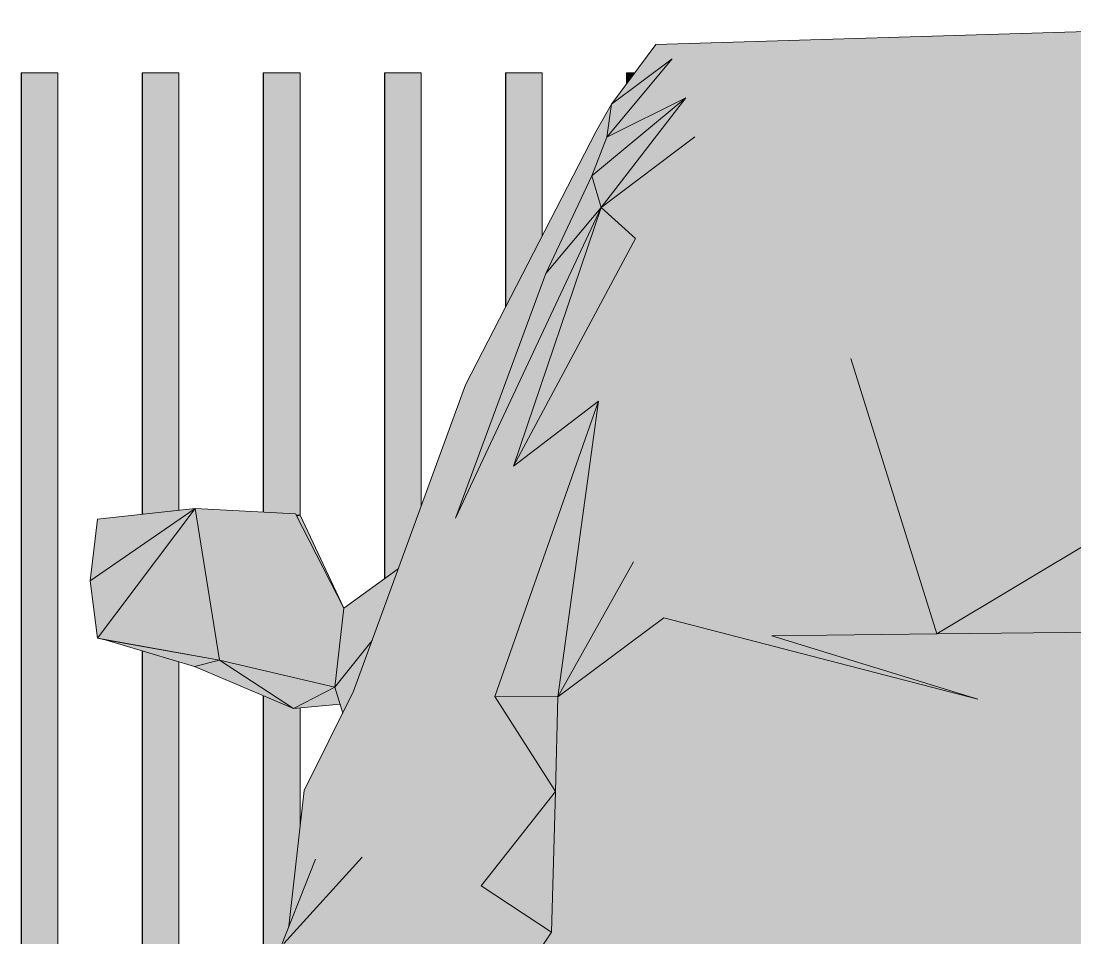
# Model space of a CAD drawing. Header units: millimetres. Extents: x 365175 to 2667127, y -330297 to -162108.
# Drawn here: x 2308845 to 2309713, y -323066 to -322311 of the extents above; entities that cross this region are included whole.
import ezdxf

# ---------------------------------------------------------------- set-up
doc = ezdxf.new("R2010")
doc.units = ezdxf.units.MM
doc.header["$MEASUREMENT"] = 0
doc.layers.add('Cars', color=7, linetype='Continuous')

# ---------------------------------------------------------------- blocks, each defined once
blk = doc.blocks.new('Élément de coupe_1472_4', base_point=(2775447.68, -323933.55))
at = {"linetype": 'Continuous', "lineweight": 0, "true_color": 0x000000}
for points in [[(2309344.08, -322353.55), (2309344.08, -322362.59), (2309344.41, -322362.15), (2309344.41, -322353.55)], [(2309344.08, -322353.55), (2309344.08, -322362.59), (2309344.41, -322362.15), (2309344.41, -322353.55)], [(2309350.76, -322353.55), (2309344.41, -322353.55), (2309344.41, -322362.15)]]:
    blk.add_hatch(color=18, dxfattribs=at).paths.add_polyline_path(points)
at = {"color": 18, "linetype": 'Continuous', "lineweight": 5, "true_color": 0x330000}
for p, q in [((2309344.08, -322353.55), (2309344.41, -322353.55)), ((2309344.08, -322362.59), (2309344.08, -322353.55)), ((2309344.41, -322353.55), (2309350.76, -322353.55)), ((2309344.41, -322362.15), (2309344.41, -322353.55))]:
    blk.add_line(p, q, dxfattribs=at)
blk = doc.blocks.new('Élément de coupe_1473_4', base_point=(2775447.68, -323933.55))
at = {"linetype": 'Continuous', "lineweight": 0, "true_color": 0x000000}
for points in [[(2309244.65, -322353.55), (2309244.32, -322353.55), (2309244.32, -322546.43), (2309244.65, -322545.79)], [(2309244.65, -322353.55), (2309244.32, -322353.55), (2309244.32, -322546.43), (2309244.65, -322545.79)], [(2309274.65, -322353.55), (2309244.65, -322353.55), (2309244.65, -322545.79), (2309274.65, -322487.53)]]:
    blk.add_hatch(color=18, dxfattribs=at).paths.add_polyline_path(points)
at = {"color": 18, "linetype": 'Continuous', "lineweight": 5, "true_color": 0x330000}
for p, q in [((2309244.32, -322353.55), (2309244.65, -322353.55)), ((2309244.32, -322546.43), (2309244.32, -322353.55)), ((2309244.65, -322353.55), (2309274.65, -322353.55)), ((2309244.65, -322545.79), (2309244.65, -322353.55)), ((2309274.65, -322487.53), (2309274.65, -322353.55))]:
    blk.add_line(p, q, dxfattribs=at)
blk = doc.blocks.new('Élément de coupe_1474_4', base_point=(2775447.68, -323933.55))
at = {"linetype": 'Continuous', "lineweight": 0, "true_color": 0x000000}
for points in [[(2309144.57, -322353.55), (2309144.57, -322770.23), (2309144.9, -322770), (2309144.9, -322353.55)], [(2309144.57, -322353.55), (2309144.57, -322770.23), (2309144.9, -322770), (2309144.9, -322353.55)], [(2309174.9, -322353.55), (2309144.9, -322353.55), (2309144.9, -322770), (2309156.03, -322761.98), (2309174.9, -322710.35)]]:
    blk.add_hatch(color=18, dxfattribs=at).paths.add_polyline_path(points)
at = {"color": 18, "linetype": 'Continuous', "lineweight": 5, "true_color": 0x330000}
for p, q in [((2309144.57, -322353.55), (2309144.9, -322353.55)), ((2309144.57, -322770.23), (2309144.57, -322353.55)), ((2309144.9, -322353.55), (2309174.9, -322353.55)), ((2309144.9, -322770), (2309144.9, -322353.55)), ((2309174.9, -322710.35), (2309174.9, -322353.55))]:
    blk.add_line(p, q, dxfattribs=at)
blk = doc.blocks.new('Élément de coupe_1475_4', base_point=(2775447.68, -323933.55))
at = {"linetype": 'Continuous', "lineweight": 0, "true_color": 0x000000}
for points in [[(2309045.14, -322353.55), (2309044.81, -322353.55), (2309044.81, -322715.13), (2309045.14, -322715.15)], [(2309045.14, -322353.55), (2309044.81, -322353.55), (2309044.81, -322715.13), (2309045.14, -322715.15)], [(2309075.14, -322353.55), (2309045.14, -322353.55), (2309045.14, -322715.15), (2309071.34, -322716.47), (2309071.71, -322717.18), (2309071.8, -322717.36), (2309075.14, -322717.56)], [(2309044.81, -323114.32), (2309045.14, -323113.3), (2309045.14, -322866.51), (2309044.81, -322866.37)], [(2309044.81, -323114.32), (2309045.14, -323113.3), (2309045.14, -322866.51), (2309044.81, -322866.37)], [(2309045.14, -322866.51), (2309045.14, -323113.3), (2309052.69, -323089.79), (2309065.94, -323056.19), (2309075.14, -322974.73), (2309075.14, -322876.39), (2309069.66, -322876.9)]]:
    blk.add_hatch(color=18, dxfattribs=at).paths.add_polyline_path(points)
at = {"color": 18, "linetype": 'Continuous', "lineweight": 5, "true_color": 0x330000}
for p, q in [((2309044.81, -322353.55), (2309045.14, -322353.55)), ((2309044.81, -322715.13), (2309044.81, -322353.55)), ((2309045.14, -322353.55), (2309075.14, -322353.55)), ((2309045.14, -322715.15), (2309045.14, -322353.55)), ((2309075.14, -322717.56), (2309075.14, -322353.55)), ((2309044.81, -323114.32), (2309044.81, -322866.37)), ((2309045.14, -323113.3), (2309045.14, -322866.51)), ((2309075.14, -322974.73), (2309075.14, -322876.39))]:
    blk.add_line(p, q, dxfattribs=at)
blk = doc.blocks.new('Élément de coupe_1476_4', base_point=(2775447.68, -323933.55))
at = {"linetype": 'Continuous', "lineweight": 0, "true_color": 0x000000}
for points in [[(2308945.38, -322353.55), (2308945.06, -322353.55), (2308945.06, -322717.06), (2308945.38, -322717.03)], [(2308945.38, -322353.55), (2308945.06, -322353.55), (2308945.06, -322717.06), (2308945.38, -322717.03)], [(2308975.38, -322353.55), (2308945.38, -322353.55), (2308945.38, -322717.03), (2308975.38, -322713.75)], [(2308945.38, -322829.54), (2308945.06, -322829.44), (2308945.06, -323333.55), (2308945.38, -323333.55)], [(2308945.38, -322829.54), (2308945.06, -322829.44), (2308945.06, -323333.55), (2308945.38, -323333.55)], [(2308975.38, -322838.53), (2308945.38, -322829.54), (2308945.38, -323333.55), (2308975.38, -323333.55)]]:
    blk.add_hatch(color=18, dxfattribs=at).paths.add_polyline_path(points)
at = {"color": 18, "linetype": 'Continuous', "lineweight": 5, "true_color": 0x330000}
for p, q in [((2308945.06, -322353.55), (2308945.38, -322353.55)), ((2308945.06, -322717.06), (2308945.06, -322353.55)), ((2308945.38, -322353.55), (2308975.38, -322353.55)), ((2308945.38, -322717.03), (2308945.38, -322353.55)), ((2308975.38, -322713.75), (2308975.38, -322353.55)), ((2308945.06, -323333.55), (2308945.06, -322829.44)), ((2308945.38, -323333.55), (2308945.38, -322829.54)), ((2308975.38, -323333.55), (2308975.38, -322838.53))]:
    blk.add_line(p, q, dxfattribs=at)
blk = doc.blocks.new('Élément de coupe_1477_4', base_point=(2775447.68, -323933.55))
at = {"linetype": 'Continuous', "lineweight": 0, "true_color": 0x000000}
for points in [[(2308845.3, -322353.55), (2308845.3, -323333.55), (2308845.63, -323333.55), (2308845.63, -322353.55)], [(2308845.3, -322353.55), (2308845.3, -323333.55), (2308845.63, -323333.55), (2308845.63, -322353.55)], [(2308845.63, -322353.55), (2308845.63, -323333.55), (2308875.63, -323333.55), (2308875.63, -322353.55)]]:
    blk.add_hatch(color=18, dxfattribs=at).paths.add_polyline_path(points)
at = {"color": 18, "linetype": 'Continuous', "lineweight": 5, "true_color": 0x330000}
for p, q in [((2308845.3, -322353.55), (2308845.63, -322353.55)), ((2308845.3, -323333.55), (2308845.3, -322353.55)), ((2308845.63, -322353.55), (2308875.63, -322353.55)), ((2308845.63, -323333.55), (2308845.63, -322353.55)), ((2308875.63, -323333.55), (2308875.63, -322353.55))]:
    blk.add_line(p, q, dxfattribs=at)
blk = doc.blocks.new('Élément de coupe_1486_4', base_point=(2775447.68, -323933.55))
at = {"layer": 'Cars', "linetype": 'Continuous', "lineweight": 0, "true_color": 0x000000}
for points in [[(2309368.12, -322330.07), (2309381.62, -322341.89), (2310005.01, -322310.83)], [(2309381.62, -322341.89), (2310005.01, -322310.83), (2309453.13, -322327.5), (2309370.63, -322332.26)], [(2310005.01, -322310.83), (2309381.62, -322341.89), (2310003.98, -322317.23)], [(2310005.01, -322310.83), (2309381.62, -322341.89), (2310003.98, -322317.23)], [(2310003.98, -322317.23), (2309381.62, -322341.89), (2309790.09, -322335.61)], [(2310003.98, -322317.23), (2309381.62, -322341.89), (2309790.09, -322335.61)], [(2309331.78, -322379.22), (2309381.62, -322341.89), (2309368.12, -322330.07)], [(2309381.62, -322341.89), (2309370.63, -322332.26), (2309334.06, -322377.52)], [(2309327.84, -322406.45), (2309381.62, -322341.89), (2309331.78, -322379.22)], [(2309381.62, -322341.89), (2309327.84, -322406.45), (2309392.94, -322374.03)], [(2309381.62, -322341.89), (2309327.84, -322406.45), (2309392.94, -322374.03)], [(2309331.64, -322380.2), (2309327.84, -322406.45), (2309381.62, -322341.89), (2309334.06, -322377.52)], [(2309790.09, -322335.61), (2309381.62, -322341.89), (2309574.51, -322360.52)], [(2309790.09, -322335.61), (2309381.62, -322341.89), (2309574.51, -322360.52)], [(2309392.94, -322374.03), (2309574.51, -322360.52), (2309381.62, -322341.89)], [(2309392.94, -322374.03), (2309574.51, -322360.52), (2309381.62, -322341.89)], [(2309574.51, -322360.52), (2309635.88, -322381.9), (2309790.09, -322335.61)], [(2309574.51, -322360.52), (2309635.88, -322381.9), (2309790.09, -322335.61)], [(2309846.14, -322355.1), (2309790.09, -322335.61), (2309635.88, -322381.9)], [(2309846.14, -322355.1), (2309790.09, -322335.61), (2309635.88, -322381.9)], [(2309392.94, -322374.03), (2309400.25, -322406.05), (2309574.51, -322360.52)], [(2309392.94, -322374.03), (2309400.25, -322406.05), (2309574.51, -322360.52)], [(2309400.25, -322406.05), (2309527.41, -322408.86), (2309574.51, -322360.52)], [(2309400.25, -322406.05), (2309527.41, -322408.86), (2309574.51, -322360.52)], [(2309635.88, -322381.9), (2309574.51, -322360.52), (2309527.41, -322408.86)], [(2309635.88, -322381.9), (2309574.51, -322360.52), (2309527.41, -322408.86)], [(2309846.14, -322355.1), (2309635.88, -322381.9), (2309814.13, -322442.17)], [(2309846.14, -322355.1), (2309635.88, -322381.9), (2309814.13, -322442.17)], [(2309315.42, -322438.13), (2309392.94, -322374.03), (2309327.84, -322406.45)], [(2309315.42, -322438.13), (2309392.94, -322374.03), (2309327.84, -322406.45)], [(2309315.42, -322438.13), (2309323.17, -322464.21), (2309392.94, -322374.03)], [(2309315.42, -322438.13), (2309323.17, -322464.21), (2309392.94, -322374.03)], [(2309323.17, -322464.21), (2309400.25, -322406.05), (2309392.94, -322374.03)], [(2309323.17, -322464.21), (2309400.25, -322406.05), (2309392.94, -322374.03)], [(2309327.84, -322406.45), (2309331.78, -322379.22), (2309211.45, -322610.26)], [(2309327.84, -322406.45), (2309331.78, -322379.22), (2309211.45, -322610.26)], [(2309318.67, -322402.03), (2309211.45, -322610.26), (2309331.78, -322379.22)], [(2309318.67, -322402.03), (2309211.45, -322610.26), (2309331.78, -322379.22)], [(2309635.88, -322381.9), (2309527.41, -322408.86), (2309542.34, -322458.82)], [(2309635.88, -322381.9), (2309527.41, -322408.86), (2309542.34, -322458.82)], [(2309542.34, -322458.82), (2309814.13, -322442.17), (2309635.88, -322381.9)], [(2309542.34, -322458.82), (2309814.13, -322442.17), (2309635.88, -322381.9)], [(2309223.91, -322610.1), (2309327.84, -322406.45), (2309211.45, -322610.26)], [(2309223.91, -322610.1), (2309327.84, -322406.45), (2309211.45, -322610.26)], [(2309327.84, -322406.45), (2309223.91, -322610.1), (2309315.42, -322438.13)], [(2309327.84, -322406.45), (2309223.91, -322610.1), (2309315.42, -322438.13)], [(2309351.58, -322489.76), (2309400.25, -322406.05), (2309323.17, -322464.21)], [(2309351.58, -322489.76), (2309400.25, -322406.05), (2309323.17, -322464.21)], [(2309400.25, -322406.05), (2309351.58, -322489.76), (2309456.43, -322433.62)], [(2309400.25, -322406.05), (2309351.58, -322489.76), (2309456.43, -322433.62)], [(2309456.43, -322433.62), (2309527.41, -322408.86), (2309400.25, -322406.05)], [(2309456.43, -322433.62), (2309527.41, -322408.86), (2309400.25, -322406.05)], [(2309527.41, -322408.86), (2309456.43, -322433.62), (2309542.34, -322458.82)], [(2309527.41, -322408.86), (2309456.43, -322433.62), (2309542.34, -322458.82)], [(2309315.42, -322438.13), (2309223.91, -322610.1), (2309277.72, -322518.55)], [(2309315.42, -322438.13), (2309223.91, -322610.1), (2309277.72, -322518.55)], [(2309323.17, -322464.21), (2309315.42, -322438.13), (2309277.72, -322518.55)], [(2309323.17, -322464.21), (2309315.42, -322438.13), (2309277.72, -322518.55)], [(2309456.43, -322433.62), (2309351.58, -322489.76), (2309416.6, -322466.23)], [(2309456.43, -322433.62), (2309351.58, -322489.76), (2309416.6, -322466.23)], [(2309456.43, -322433.62), (2309416.6, -322466.23), (2309542.34, -322458.82)], [(2309456.43, -322433.62), (2309416.6, -322466.23), (2309542.34, -322458.82)], [(2309542.34, -322458.82), (2309998.5, -322576.27), (2309814.13, -322442.17)], [(2309542.34, -322458.82), (2309998.5, -322576.27), (2309814.13, -322442.17)], [(2309251.07, -322677.33), (2309323.17, -322464.21), (2309203.18, -322720.16)], [(2309251.07, -322677.33), (2309323.17, -322464.21), (2309203.18, -322720.16)], [(2309323.17, -322464.21), (2309277.72, -322518.55), (2309203.18, -322720.16)], [(2309323.17, -322464.21), (2309277.72, -322518.55), (2309203.18, -322720.16)], [(2309323.17, -322464.21), (2309251.07, -322677.33), (2309351.58, -322489.76)], [(2309323.17, -322464.21), (2309251.07, -322677.33), (2309351.58, -322489.76)], [(2309390.54, -322497.66), (2309542.34, -322458.82), (2309416.6, -322466.23)], [(2309390.54, -322497.66), (2309542.34, -322458.82), (2309416.6, -322466.23)], [(2309542.34, -322458.82), (2309390.54, -322497.66), (2309528.97, -322588.67)], [(2309542.34, -322458.82), (2309390.54, -322497.66), (2309528.97, -322588.67)], [(2309528.97, -322588.67), (2309998.5, -322576.27), (2309542.34, -322458.82)], [(2309528.97, -322588.67), (2309998.5, -322576.27), (2309542.34, -322458.82)], [(2309390.54, -322497.66), (2309416.6, -322466.23), (2309351.58, -322489.76)], [(2309390.54, -322497.66), (2309416.6, -322466.23), (2309351.58, -322489.76)], [(2309321.07, -322623.87), (2309351.58, -322489.76), (2309251.07, -322677.33)], [(2309321.07, -322623.87), (2309351.58, -322489.76), (2309251.07, -322677.33)], [(2309321.07, -322623.87), (2309390.54, -322497.66), (2309351.58, -322489.76)], [(2309321.07, -322623.87), (2309390.54, -322497.66), (2309351.58, -322489.76)], [(2309390.54, -322497.66), (2309321.07, -322623.87), (2309368.48, -322614.58)], [(2309390.54, -322497.66), (2309321.07, -322623.87), (2309368.48, -322614.58)], [(2309390.54, -322497.66), (2309368.48, -322614.58), (2309528.97, -322588.67)], [(2309390.54, -322497.66), (2309368.48, -322614.58), (2309528.97, -322588.67)], [(2309277.72, -322518.55), (2309223.91, -322610.1), (2309203.18, -322720.16)], [(2309277.72, -322518.55), (2309223.91, -322610.1), (2309203.18, -322720.16)], [(2309528.97, -322588.67), (2309599.65, -322815.45), (2309998.5, -322576.27)], [(2309528.97, -322588.67), (2309599.65, -322815.45), (2309998.5, -322576.27)], [(2309998.5, -322576.27), (2309599.65, -322815.45), (2309995.77, -322811.15)], [(2309998.5, -322576.27), (2309599.65, -322815.45), (2309995.77, -322811.15)], [(2309528.97, -322588.67), (2309368.48, -322614.58), (2309463.65, -322817.03)], [(2309528.97, -322588.67), (2309368.48, -322614.58), (2309463.65, -322817.03)], [(2309599.65, -322815.45), (2309528.97, -322588.67), (2309463.65, -322817.03)], [(2309599.65, -322815.45), (2309528.97, -322588.67), (2309463.65, -322817.03)], [(2309141.65, -322832.18), (2309223.91, -322610.1), (2309119.25, -322862.67)], [(2309141.65, -322832.18), (2309223.91, -322610.1), (2309119.25, -322862.67)], [(2309119.25, -322862.67), (2309223.91, -322610.1), (2309211.45, -322610.26)], [(2309119.25, -322862.67), (2309223.91, -322610.1), (2309211.45, -322610.26)], [(2309223.91, -322610.1), (2309141.65, -322832.18), (2309203.18, -322720.16)], [(2309223.91, -322610.1), (2309141.65, -322832.18), (2309203.18, -322720.16)], [(2309368.48, -322614.58), (2309321.07, -322623.87), (2309349.86, -322756.09)], [(2309368.48, -322614.58), (2309321.07, -322623.87), (2309349.86, -322756.09)], [(2309349.86, -322756.09), (2309463.65, -322817.03), (2309368.48, -322614.58)], [(2309349.86, -322756.09), (2309463.65, -322817.03), (2309368.48, -322614.58)], [(2309287.6, -322867.25), (2309321.07, -322623.87), (2309235.59, -322867.13)], [(2309287.6, -322867.25), (2309321.07, -322623.87), (2309235.59, -322867.13)], [(2309321.07, -322623.87), (2309251.07, -322677.33), (2309235.59, -322867.13)], [(2309321.07, -322623.87), (2309251.07, -322677.33), (2309235.59, -322867.13)], [(2309287.6, -322867.25), (2309349.86, -322756.09), (2309321.07, -322623.87)], [(2309287.6, -322867.25), (2309349.86, -322756.09), (2309321.07, -322623.87)], [(2309235.59, -322867.13), (2309251.07, -322677.33), (2309170.9, -322897.55)], [(2309235.59, -322867.13), (2309251.07, -322677.33), (2309170.9, -322897.55)], [(2309251.07, -322677.33), (2309203.18, -322720.16), (2309170.9, -322897.55)], [(2309251.07, -322677.33), (2309203.18, -322720.16), (2309170.9, -322897.55)], [(2308902.12, -322771.73), (2308908.14, -322818.87), (2308988.63, -322712.3)], [(2308988.63, -322712.3), (2308908.23, -322721.09), (2308902.12, -322771.73)], [(2308908.14, -322818.87), (2309008.72, -322837.21), (2308988.63, -322712.3)], [(2309008.72, -322837.21), (2309071.34, -322716.47), (2308988.63, -322712.3)], [(2309008.72, -322837.21), (2309103.72, -322859.46), (2309071.34, -322716.47)], [(2309071.34, -322716.47), (2309103.72, -322859.46), (2309111.11, -322794.31)], [(2309071.8, -322717.36), (2309071.84, -322717.44), (2309075.32, -322717.57)], [(2309071.8, -322717.36), (2309071.84, -322717.44), (2309075.32, -322717.57)], [(2309071.84, -322717.44), (2309072.33, -322718.39), (2309075.32, -322717.57)], [(2309071.84, -322717.44), (2309072.33, -322718.39), (2309075.32, -322717.57)], [(2309075.32, -322717.57), (2309072.33, -322718.39), (2309111.11, -322794.31)], [(2309075.32, -322717.57), (2309072.33, -322718.39), (2309111.11, -322794.31)], [(2309161.71, -322825.93), (2309203.18, -322720.16), (2309141.65, -322832.18)], [(2309161.71, -322825.93), (2309203.18, -322720.16), (2309141.65, -322832.18)], [(2309179.62, -322799.03), (2309203.18, -322720.16), (2309161.71, -322825.93)], [(2309179.62, -322799.03), (2309203.18, -322720.16), (2309161.71, -322825.93)], [(2309203.18, -322720.16), (2309179.62, -322799.03), (2309170.9, -322897.55)], [(2309203.18, -322720.16), (2309179.62, -322799.03), (2309170.9, -322897.55)], [(2309374.67, -322802.22), (2309349.86, -322756.09), (2309287.6, -322867.25)], [(2309374.67, -322802.22), (2309349.86, -322756.09), (2309287.6, -322867.25)], [(2309374.67, -322802.22), (2309463.65, -322817.03), (2309349.86, -322756.09)], [(2309374.67, -322802.22), (2309463.65, -322817.03), (2309349.86, -322756.09)], [(2309103.72, -322859.46), (2309134.47, -322821.02), (2309156.03, -322761.98), (2309111.11, -322794.31)], [(2309170.9, -322897.55), (2309179.62, -322799.03), (2309122.88, -322907.06)], [(2309170.9, -322897.55), (2309179.62, -322799.03), (2309122.88, -322907.06)], [(2309179.62, -322799.03), (2309161.71, -322825.93), (2309122.88, -322907.06)], [(2309179.62, -322799.03), (2309161.71, -322825.93), (2309122.88, -322907.06)], [(2309287.6, -322867.25), (2309633.44, -322869.28), (2309374.67, -322802.22)], [(2309287.6, -322867.25), (2309633.44, -322869.28), (2309374.67, -322802.22)], [(2309374.67, -322802.22), (2309633.44, -322869.28), (2309463.65, -322817.03)], [(2309374.67, -322802.22), (2309633.44, -322869.28), (2309463.65, -322817.03)], [(2309599.65, -322815.45), (2309633.44, -322869.28), (2309995.77, -322811.15)], [(2309599.65, -322815.45), (2309633.44, -322869.28), (2309995.77, -322811.15)], [(2309995.77, -322861.16), (2309995.77, -322811.15), (2309633.44, -322869.28)], [(2309995.77, -322861.16), (2309995.77, -322811.15), (2309633.44, -322869.28)], [(2309008.72, -322837.21), (2308908.14, -322818.87), (2308914.53, -322820.3)], [(2309008.72, -322837.21), (2308908.14, -322818.87), (2308914.53, -322820.3)], [(2309008.72, -322837.21), (2308914.53, -322820.3), (2308988.07, -322842.33)], [(2309008.72, -322837.21), (2308914.53, -322820.3), (2308988.07, -322842.33)], [(2309103.72, -322859.46), (2309110.3, -322880.68), (2309119.25, -322862.67), (2309134.47, -322821.02)], [(2309104.27, -322861.22), (2309110.3, -322880.68), (2309119.25, -322862.67), (2309134.47, -322821.02), (2309115.39, -322844.88)], [(2309126.55, -322828.96), (2309115.39, -322844.88), (2309134.47, -322821.02), (2309135.98, -322816.88)], [(2309599.65, -322815.45), (2309463.65, -322817.03), (2309633.44, -322869.28)], [(2309599.65, -322815.45), (2309463.65, -322817.03), (2309633.44, -322869.28)], [(2309161.71, -322825.93), (2309141.65, -322832.18), (2309122.88, -322907.06)], [(2309161.71, -322825.93), (2309141.65, -322832.18), (2309122.88, -322907.06)], [(2308988.07, -322842.33), (2309069.66, -322876.9), (2309008.72, -322837.21)], [(2308988.07, -322842.33), (2309069.66, -322876.9), (2309008.72, -322837.21)], [(2309069.66, -322876.9), (2309103.72, -322859.46), (2309008.72, -322837.21)], [(2309069.66, -322876.9), (2309103.72, -322859.46), (2309008.72, -322837.21)], [(2309122.88, -322907.06), (2309141.65, -322832.18), (2309078.55, -322944.5)], [(2309122.88, -322907.06), (2309141.65, -322832.18), (2309078.55, -322944.5)], [(2309141.65, -322832.18), (2309119.25, -322862.67), (2309078.55, -322944.5)], [(2309141.65, -322832.18), (2309119.25, -322862.67), (2309078.55, -322944.5)], [(2309069.66, -322876.9), (2309108.03, -322873.35), (2309103.72, -322859.46)], [(2309069.66, -322876.9), (2309108.03, -322873.35), (2309103.72, -322859.46)], [(2309995.77, -322861.16), (2309633.44, -322869.28), (2309995.77, -322933.24)], [(2309995.77, -322861.16), (2309633.44, -322869.28), (2309995.77, -322933.24)], [(2309224.32, -323022.93), (2309235.59, -322867.13), (2309146.77, -323033.15)], [(2309224.32, -323022.93), (2309235.59, -322867.13), (2309146.77, -323033.15)], [(2309170.9, -322897.55), (2309146.77, -323033.15), (2309235.59, -322867.13)], [(2309170.9, -322897.55), (2309146.77, -323033.15), (2309235.59, -322867.13)], [(2309224.32, -323022.93), (2309285.45, -322945.26), (2309235.59, -322867.13)], [(2309224.32, -323022.93), (2309285.45, -322945.26), (2309235.59, -322867.13)], [(2309287.6, -322867.25), (2309235.59, -322867.13), (2309285.45, -322945.26)], [(2309287.6, -322867.25), (2309235.59, -322867.13), (2309285.45, -322945.26)], [(2309287.6, -322867.25), (2309285.45, -322945.26), (2309633.44, -322869.28)], [(2309287.6, -322867.25), (2309285.45, -322945.26), (2309633.44, -322869.28)], [(2309285.45, -322945.26), (2309995.77, -323033.72), (2309633.44, -322869.28)], [(2309285.45, -322945.26), (2309995.77, -323033.72), (2309633.44, -322869.28)], [(2309995.77, -323033.72), (2309995.77, -322933.24), (2309633.44, -322869.28)], [(2309995.77, -323033.72), (2309995.77, -322933.24), (2309633.44, -322869.28)], [(2309170.9, -322897.55), (2309122.88, -322907.06), (2309126.36, -322999.31)], [(2309170.9, -322897.55), (2309122.88, -322907.06), (2309126.36, -322999.31)], [(2309146.77, -323033.15), (2309170.9, -322897.55), (2309126.36, -322999.31)], [(2309146.77, -323033.15), (2309170.9, -322897.55), (2309126.36, -322999.31)], [(2309122.88, -322907.06), (2309078.55, -322944.5), (2309087.72, -323000.89)], [(2309122.88, -322907.06), (2309078.55, -322944.5), (2309087.72, -323000.89)], [(2309126.36, -322999.31), (2309122.88, -322907.06), (2309087.72, -323000.89)], [(2309126.36, -322999.31), (2309122.88, -322907.06), (2309087.72, -323000.89)], [(2309078.55, -322944.5), (2309065.94, -323056.19), (2309078.51, -323024.27)], [(2309078.55, -322944.5), (2309065.94, -323056.19), (2309078.51, -323024.27)], [(2309078.51, -323024.27), (2309087.72, -323000.89), (2309078.55, -322944.5)], [(2309078.51, -323024.27), (2309087.72, -323000.89), (2309078.55, -322944.5)], [(2309282.27, -323061.14), (2309285.45, -322945.26), (2309224.32, -323022.93)], [(2309282.27, -323061.14), (2309285.45, -322945.26), (2309224.32, -323022.93)], [(2309282.27, -323061.14), (2309995.77, -323033.72), (2309285.45, -322945.26)], [(2309282.27, -323061.14), (2309995.77, -323033.72), (2309285.45, -322945.26)], [(2309087.72, -323000.89), (2309052.69, -323089.79), (2309061.65, -323070.49), (2309126.36, -322999.31)], [(2309087.72, -323000.89), (2309052.69, -323089.79), (2309061.65, -323070.49), (2309126.36, -322999.31)], [(2309126.36, -322999.31), (2309061.65, -323070.49), (2309146.77, -323033.15)], [(2309126.36, -322999.31), (2309061.65, -323070.49), (2309146.77, -323033.15)], [(2309224.32, -323022.93), (2309146.77, -323033.15), (2309130.25, -323076.23)], [(2309224.32, -323022.93), (2309146.77, -323033.15), (2309130.25, -323076.23)], [(2309170.49, -323111.3), (2309224.32, -323022.93), (2309130.25, -323076.23)], [(2309170.49, -323111.3), (2309224.32, -323022.93), (2309130.25, -323076.23)], [(2309207.49, -323172.99), (2309224.32, -323022.93), (2309170.49, -323111.3)], [(2309207.49, -323172.99), (2309224.32, -323022.93), (2309170.49, -323111.3)], [(2309224.32, -323022.93), (2309207.49, -323172.99), (2309282.27, -323061.14)], [(2309224.32, -323022.93), (2309207.49, -323172.99), (2309282.27, -323061.14)], [(2309099.14, -323078.57), (2309146.77, -323033.15), (2309061.65, -323070.49)], [(2309099.14, -323078.57), (2309146.77, -323033.15), (2309061.65, -323070.49)], [(2309099.14, -323078.57), (2309130.25, -323076.23), (2309146.77, -323033.15)], [(2309099.14, -323078.57), (2309130.25, -323076.23), (2309146.77, -323033.15)], [(2309995.77, -323033.72), (2309282.27, -323061.14), (2309995.77, -323160.98)], [(2309995.77, -323033.72), (2309282.27, -323061.14), (2309995.77, -323160.98)], [(2309274.97, -323184.91), (2309282.27, -323061.14), (2309207.49, -323172.99)], [(2309274.97, -323184.91), (2309282.27, -323061.14), (2309207.49, -323172.99)], [(2309274.97, -323184.91), (2309995.77, -323160.98), (2309282.27, -323061.14)], [(2309274.97, -323184.91), (2309995.77, -323160.98), (2309282.27, -323061.14)]]:
    blk.add_hatch(color=18, dxfattribs=at).paths.add_polyline_path(points)
at = {"layer": 'Cars', "color": 7, "linetype": 'Continuous', "lineweight": 5}
for p, q in [((2309368.12, -322330.07), (2310005.01, -322310.83)), ((2309368.12, -322330.07), (2309331.78, -322379.22)), ((2309381.62, -322341.89), (2309327.84, -322406.45)), ((2309381.62, -322341.89), (2309331.78, -322379.22)), ((2309392.94, -322374.03), (2309315.42, -322438.13)), ((2309392.94, -322374.03), (2309323.17, -322464.21)), ((2309392.94, -322374.03), (2309327.84, -322406.45)), ((2309318.67, -322402.03), (2309331.78, -322379.22)), ((2309331.78, -322379.22), (2309327.84, -322406.45)), ((2309211.45, -322610.26), (2309318.67, -322402.03)), ((2309327.84, -322406.45), (2309315.42, -322438.13)), ((2309400.25, -322406.05), (2309323.17, -322464.21)), ((2309315.42, -322438.13), (2309277.72, -322518.55)), ((2309323.17, -322464.21), (2309315.42, -322438.13)), ((2309323.17, -322464.21), (2309203.18, -322720.16)), ((2309251.07, -322677.33), (2309323.17, -322464.21)), ((2309323.17, -322464.21), (2309277.72, -322518.55)), ((2309351.58, -322489.76), (2309323.17, -322464.21)), ((2309351.58, -322489.76), (2309251.07, -322677.33)), ((2309277.72, -322518.55), (2309203.18, -322720.16)), ((2309998.5, -322576.27), (2309599.65, -322815.45)), ((2309528.97, -322588.67), (2309599.65, -322815.45)), ((2309119.25, -322862.67), (2309211.45, -322610.26)), ((2309321.07, -322623.87), (2309235.59, -322867.13)), ((2309321.07, -322623.87), (2309251.07, -322677.33)), ((2309287.6, -322867.25), (2309321.07, -322623.87)), ((2308902.12, -322771.73), (2308988.63, -322712.3)), ((2308908.14, -322818.87), (2308988.63, -322712.3)), ((2308908.23, -322721.09), (2308988.63, -322712.3)), ((2309071.34, -322716.47), (2308988.63, -322712.3)), ((2309008.72, -322837.21), (2308988.63, -322712.3)), ((2309111.11, -322794.31), (2309071.34, -322716.47)), ((2309071.8, -322717.36), (2309075.32, -322717.57)), ((2309075.32, -322717.57), (2309071.84, -322717.44)), ((2308902.12, -322771.73), (2308908.23, -322721.09)), ((2309075.32, -322717.57), (2309072.33, -322718.39)), ((2309075.32, -322717.57), (2309111.11, -322794.31)), ((2309349.86, -322756.09), (2309287.6, -322867.25)), ((2309156.03, -322761.98), (2309111.11, -322794.31)), ((2308902.12, -322771.73), (2308908.14, -322818.87)), ((2309111.11, -322794.31), (2309103.72, -322859.46)), ((2309374.67, -322802.22), (2309287.6, -322867.25)), ((2309633.44, -322869.28), (2309374.67, -322802.22)), ((2309995.77, -322811.15), (2309599.65, -322815.45)), ((2308908.14, -322818.87), (2309008.72, -322837.21)), ((2308908.14, -322818.87), (2308914.53, -322820.3)), ((2308914.53, -322820.3), (2309008.72, -322837.21)), ((2308914.53, -322820.3), (2308988.07, -322842.33)), ((2309134.47, -322821.02), (2309103.72, -322859.46)), ((2309599.65, -322815.45), (2309463.65, -322817.03)), ((2309463.65, -322817.03), (2309633.44, -322869.28)), ((2308988.07, -322842.33), (2309008.72, -322837.21)), ((2309008.72, -322837.21), (2309103.72, -322859.46)), ((2309008.72, -322837.21), (2309069.66, -322876.9)), ((2308988.07, -322842.33), (2309069.66, -322876.9)), ((2309069.66, -322876.9), (2309103.72, -322859.46)), ((2309078.55, -322944.5), (2309119.25, -322862.67)), ((2309103.72, -322859.46), (2309110.3, -322880.68)), ((2309069.66, -322876.9), (2309108.03, -322873.35)), ((2309285.45, -322945.26), (2309235.59, -322867.13)), ((2309287.6, -322867.25), (2309235.59, -322867.13)), ((2309287.6, -322867.25), (2309285.45, -322945.26)), ((2309065.94, -323056.19), (2309078.55, -322944.5)), ((2309285.45, -322945.26), (2309224.32, -323022.93)), ((2309285.45, -322945.26), (2309282.27, -323061.14)), ((2309052.69, -323089.79), (2309087.72, -323000.89)), ((2309061.65, -323070.49), (2309126.36, -322999.31)), ((2309282.27, -323061.14), (2309224.32, -323022.93)), ((2309282.27, -323061.14), (2309207.49, -323172.99))]:
    blk.add_line(p, q, dxfattribs=at)

msp = doc.modelspace()

# ---------------------------------------------------------------- block references
at = {"lineweight": 0}
for name in ['Élément de coupe_1477_4', 'Élément de coupe_1476_4', 'Élément de coupe_1475_4', 'Élément de coupe_1474_4', 'Élément de coupe_1473_4', 'Élément de coupe_1472_4']:
    msp.add_blockref(name, (2775447.681, -323933.55), dxfattribs=at)
at = {"layer": 'Cars', "lineweight": 0}
msp.add_blockref('Élément de coupe_1486_4', (2775447.681, -323933.55), dxfattribs=at)

doc.saveas('drawing.dxf')
